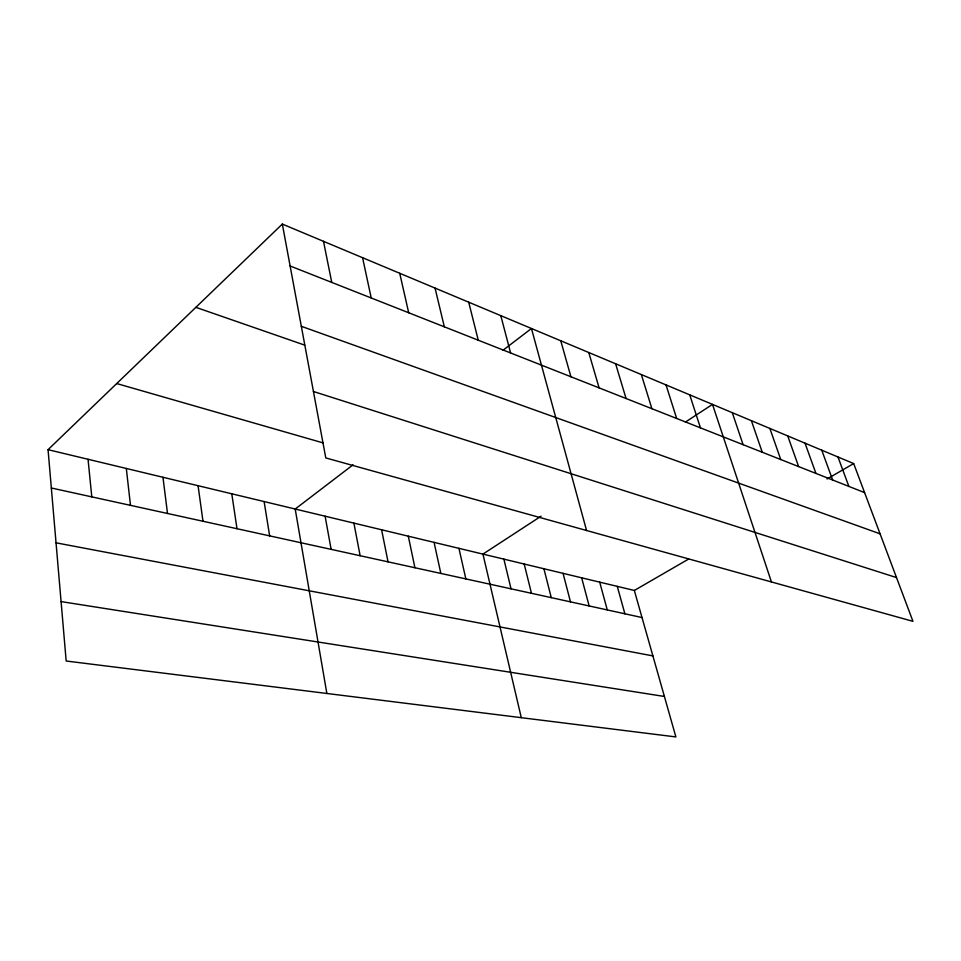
<?xml version="1.0" encoding="UTF-8"?>
<svg xmlns="http://www.w3.org/2000/svg" width="961" height="961" viewBox="0 0 961 961"><rect width="100%" height="100%" fill="white"/><g stroke="black" fill="none" stroke-linecap="round" stroke-linejoin="round"><path stroke-width="1.44" d="M48.05 449.676L634.332 590.462L675.883 736.931L66.177 661.012L48.05 449.676L282.33 224.069L853.68 463.574L912.95 621.335L325.779 457.929L282.33 224.069M353.023 464.848L295.207 509.03L326.86 693.47M503.059 350.2L531.457 328.506L586.57 530.508M541.091 516.177L482.939 554.101L521.282 717.675M685.457 422.035L712.509 404.389L771.431 581.958M634.332 590.462L688.641 559.038M827.013 478.998L853.68 463.574M61.084 601.598L664.411 696.473M56.038 542.821L652.903 655.907M51.341 487.996L642.02 617.551M116.725 383.547L323.316 442.961M313.442 391.499L896.505 577.573M195.864 307.34L304.721 345.131M301.322 326.308L880.072 533.823M290.114 265.981L864.588 492.609M837.968 456.98L848.887 486.422M821.751 450.192L832.67 480.019M805.018 443.177L815.937 473.413M787.732 435.934L798.639 466.59M769.869 428.438L780.752 459.538M751.394 420.702L762.253 452.247M732.294 412.689L743.105 444.691M689.734 394.851L700.449 427.861M666.033 384.917L676.676 418.479M641.347 374.562L651.894 408.701M615.617 363.787L626.067 398.515M588.781 352.531L599.099 387.872M560.756 340.783L570.918 376.76M617.262 586.354L624.89 613.803M599.7 582.138L607.28 609.935M581.645 577.801L589.153 605.959M500.801 315.652L510.603 352.963M563.05 573.345L570.486 601.862M543.914 568.744L551.266 597.646M468.704 302.198L478.266 340.206M524.201 564.011L531.457 593.309M503.876 559.134L511.048 588.829M435.045 288.084L444.342 326.824M399.716 273.272L408.701 312.757M458.926 548.335L465.857 578.918M434.072 542.364L440.847 573.429M362.573 257.716L371.222 297.97M408.305 536.178L414.924 567.747M381.601 529.763L388.04 561.849M323.497 241.331L331.749 282.402M353.888 523.108L360.135 555.722M325.106 516.201L331.137 549.368M264.119 501.558L269.645 535.878M231.769 493.786L237.007 528.718M198.074 485.701L202.987 521.258M162.95 477.269L167.514 513.474M126.311 468.463L130.492 505.354M88.04 459.274L91.8 496.873"/></g></svg>
